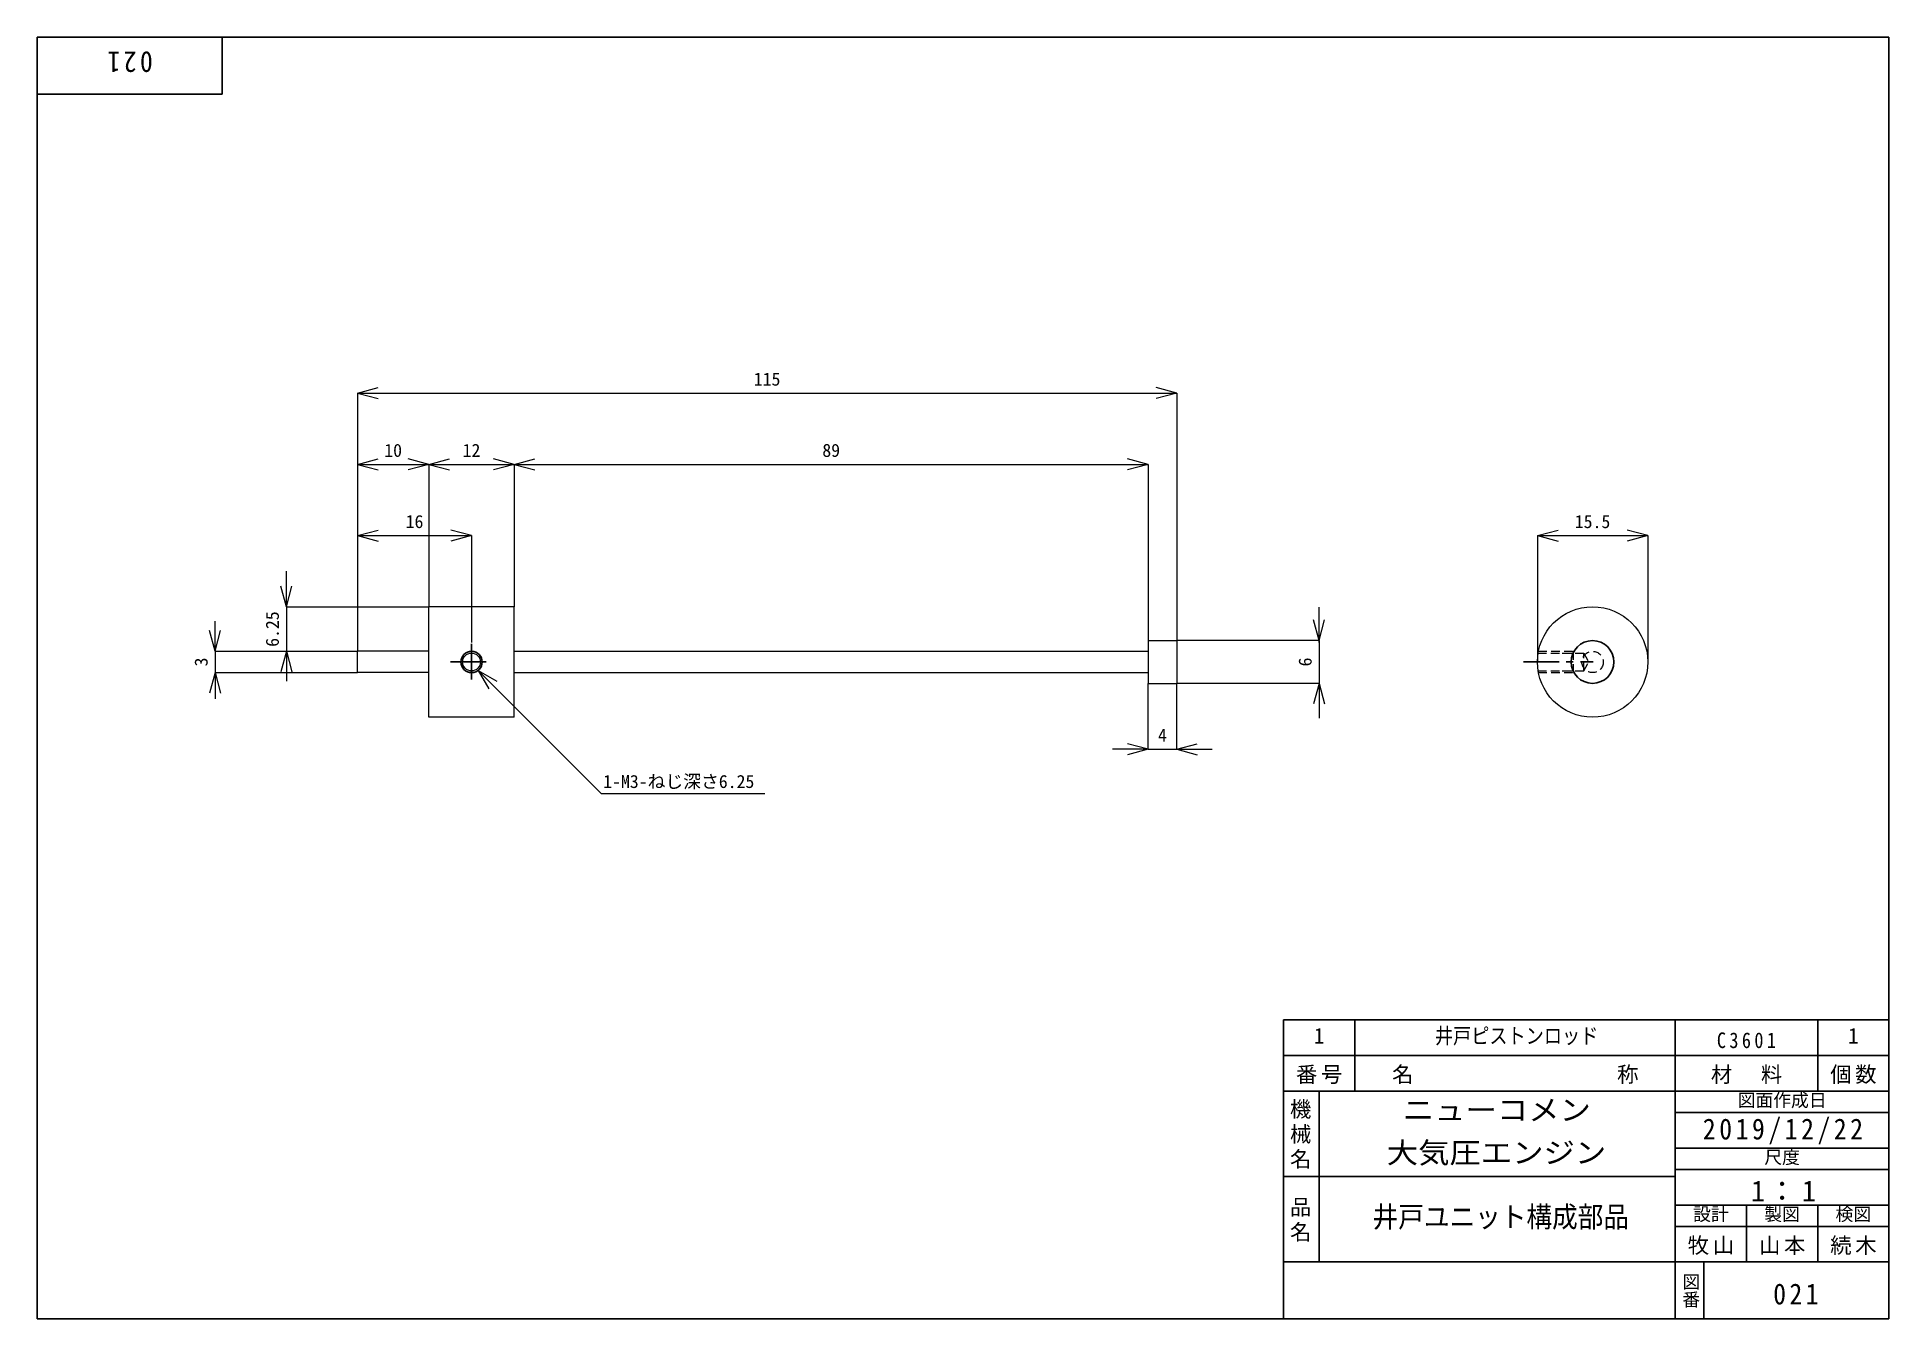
# Model space of a CAD drawing. Units: millimetres on the paper. Extents: x -130 to 130, y -94 to 86.
import ezdxf
from ezdxf.enums import TextEntityAlignment as Align

# ---------------------------------------------------------------- set-up
doc = ezdxf.new("R2010")
doc.units = ezdxf.units.MM
doc.linetypes.add('CHAIN1', pattern=[8, 5, -1, 1, -1])
doc.linetypes.add('DASHED1', pattern=[1.8, 1.2, -0.6])
doc.layers.add('0-7_表題欄内文字', color=7, linetype='Continuous')
for name, color, linetype, lineweight in [('0-F_輪郭線・表題欄', 7, 'Continuous', 25), ('1-1_実線', 7, 'Continuous', 18), ('1-2_中央線', 7, 'CHAIN1', 25), ('1-3_隠れ線', 4, 'DASHED1', 9), ('1-9_寸法線', 4, 'Continuous', 9)]:
    doc.layers.add(name, color=color, linetype=linetype, lineweight=lineweight)
doc.styles.add('@ＭＳ ゴシック', font='')
doc.styles.add('ＭＳ ゴシック', font='')
doc.styles.get('@ＭＳ ゴシック').set_extended_font_data('@MS Gothic')
doc.styles.get('ＭＳ ゴシック').set_extended_font_data('MS Gothic')

msp = doc.modelspace()

# ---------------------------------------------------------------- linework, layer by layer
at = {"layer": '0-F_輪郭線・表題欄'}
for p, q in [((-130, 86.5), (-130, -93.5)), ((130, 86.5), (-130, 86.5)), ((-104, 78.5), (-104, 86.5)), ((130, -93.5), (130, 86.5)), ((-104, 78.5), (-130, 78.5)), ((45, -51.5), (130, -51.5)), ((45, -93.5), (45, -51.5)), ((55, -61.5), (55, -51.5)), ((100, -93.5), (100, -51.5)), ((120, -61.5), (120, -51.5)), ((45, -56.5), (130, -56.5)), ((45, -61.5), (130, -61.5)), ((50, -85.5), (50, -61.5)), ((100, -64.5), (130, -64.5)), ((100, -69.5), (130, -69.5)), ((100, -72.5), (130, -72.5)), ((45, -73.5), (100, -73.5)), ((100, -77.5), (130, -77.5)), ((110, -85.5), (110, -77.5)), ((120, -85.5), (120, -77.5)), ((100, -80.5), (130, -80.5)), ((45, -85.5), (130, -85.5)), ((104, -93.5), (104, -85.5)), ((-130, -93.5), (130, -93.5))]:
    msp.add_line(p, q, dxfattribs=at)
at = {"layer": '1-1_実線'}
for p, q in [((-75, -9), (-75, 6.5)), ((-63, 6.5), (-75, 6.5)), ((-63, -9), (-63, 6.5)), ((-85, -2.75), (-85, 0.25)), ((-75, 0.25), (-85, 0.25)), ((-63, 0.25), (26, 0.25)), ((26, 1.75), (26, -4.25)), ((26, 1.75), (30, 1.75)), ((30, 1.75), (30, -4.25)), ((-75, -2.75), (-85, -2.75)), ((-63, -2.75), (26, -2.75)), ((26, -4.25), (30, -4.25)), ((-63, -9), (-75, -9))]:
    msp.add_line(p, q, dxfattribs=at)
msp.add_circle((88.391, -1.25), 7.75, dxfattribs=at)
at = {"layer": '1-1_実線', "lineweight": 25}
for centre, radius in [((-69, -1.25), 1.5), ((88.391, -1.25), 3)]:
    msp.add_circle(centre, radius, dxfattribs=at)
at = {"layer": '1-1_実線', "color": 4, "lineweight": 9}
msp.add_circle((-69, -1.25), 1.25, dxfattribs=at)
at = {"layer": '1-2_中央線'}
for p, q in [((-69, 1.28), (-69, -3.847)), ((-71.941, -1.25), (-66.346, -1.25)), ((78.676, -1.25), (88.468, -1.25))]:
    msp.add_line(p, q, dxfattribs=at)
at = {"layer": '1-3_隠れ線'}
for p, q in [((80.742, 0), (85.641, 0)), ((80.787, 0.25), (85.641, 0.25)), ((84.141, 0), (87.141, 0)), ((85.641, 0.25), (85.641, -2.75)), ((87.141, -2.5), (87.141, 0)), ((87.141, 0), (87.861, -1.25)), ((80.742, -2.5), (85.641, -2.5)), ((84.141, -2.5), (87.141, -2.5)), ((87.141, -2.5), (87.861, -1.25)), ((80.787, -2.75), (85.641, -2.75))]:
    msp.add_line(p, q, dxfattribs=at)
msp.add_circle((88.391, -1.25), 1.5, dxfattribs=at)
at = {"layer": '1-9_寸法線'}
for p, q in [((-85, 36.5), (-82.102, 37.276)), ((-85, 36.5), (-82.102, 35.724)), ((-85, 36.5), (30, 36.5)), ((-85, 36.5), (-85, 26.5)), ((30, 36.5), (27.102, 37.276)), ((30, 36.5), (27.102, 35.724)), ((30, 36.5), (30, 1.5)), ((-85, 26.5), (-82.102, 27.276)), ((-85, 26.5), (-82.102, 25.724)), ((-85, 26.5), (-75, 26.5)), ((-85, 26.5), (-85, 0.25)), ((-75, 26.5), (-77.898, 27.276)), ((-75, 26.5), (-77.898, 25.724)), ((-75, 26.5), (-72.102, 27.276)), ((-75, 26.5), (-72.102, 25.724)), ((-75, 26.5), (-63, 26.5)), ((-75, 26.5), (-75, 6.5)), ((-63, 26.5), (-65.898, 27.276)), ((-63, 26.5), (-65.898, 25.724)), ((-63, 26.5), (-60.102, 27.276)), ((-63, 26.5), (-60.102, 25.724)), ((-63, 26.5), (26, 26.5)), ((-63, 26.5), (-63, 6.5)), ((26, 26.5), (23.102, 27.276)), ((26, 26.5), (23.102, 25.724)), ((26, 26.5), (26, 1.5)), ((-85, 16.5), (-82.102, 17.276)), ((-85, 16.5), (-82.102, 15.724)), ((-85, 16.5), (-85, 11.5)), ((-85, 16.5), (-69, 16.5)), ((-69, 16.5), (-71.898, 17.276)), ((-69, 16.5), (-71.898, 15.724)), ((-69, 16.5), (-69, 1.5)), ((80.641, 16.5), (83.538, 17.276)), ((80.641, 16.5), (83.538, 15.724)), ((80.641, 16.5), (96.141, 16.5)), ((80.641, 16.5), (80.641, -1.25)), ((96.141, 16.5), (93.243, 17.276)), ((96.141, 16.5), (93.243, 15.724)), ((96.141, 16.5), (96.141, -1.25)), ((-95, 6.5), (-95, 11.5)), ((-95, 6.5), (-95.776, 9.398)), ((-95, 6.5), (-94.224, 9.398)), ((-95, 6.5), (-95, 0.25)), ((-95, 6.5), (-75, 6.5)), ((50, 1.5), (50, 6.431)), ((-105, 0.25), (-105.776, 3.148)), ((-105, 0.25), (-105, 4.482)), ((-105, 0.25), (-104.224, 3.148)), ((50, 1.75), (49.224, 4.648)), ((50, 1.75), (50.776, 4.648)), ((-105, 0.25), (-105, -2.75)), ((-105, 0.25), (-85, 0.25)), ((-95, 0.25), (-95.776, -2.648)), ((-95, 0.25), (-94.224, -2.648)), ((-95, 0.25), (-95, -3.938)), ((-95, 0.25), (-85, 0.25)), ((40, 1.75), (30, 1.75)), ((50, 1.75), (40, 1.75)), ((50, 1.75), (50, -4.25)), ((-68.052, -2.44), (-50.792, -19.699)), ((-68.052, -2.44), (-65.454, -3.94)), ((-68.052, -2.44), (-66.552, -5.038)), ((-105, -2.75), (-105.776, -5.648)), ((-105, -2.75), (-104.224, -5.648)), ((-105, -2.75), (-105, -6.417)), ((-105, -2.75), (-85, -2.75)), ((26, -13.5), (26, -4.25)), ((50, -4.25), (30, -4.25)), ((30, -13.5), (30, -4.25)), ((50, -4.25), (49.224, -7.148)), ((50, -4.25), (50.776, -7.148)), ((50, -4.25), (50, -9.145)), ((26, -13.5), (23.102, -12.724)), ((30, -13.5), (32.898, -12.724)), ((26, -13.5), (21, -13.5)), ((26, -13.5), (23.102, -14.276)), ((26, -13.5), (30, -13.5)), ((30, -13.5), (35, -13.5)), ((30, -13.5), (32.898, -14.276)), ((-50.792, -19.699), (-27.817, -19.699))]:
    msp.add_line(p, q, dxfattribs=at)

# ---------------------------------------------------------------- texts
at = {"layer": '0-7_表題欄内文字', "style": 'ＭＳ ゴシック'}
for p in [(49.25, -55.5), (124.25, -55.5)]:
    msp.add_text('1', height=2.199, dxfattribs=at).set_placement(p, align=Align.BOTTOM_LEFT)
for s, height, width, p in [('井戸ピストンロッド', 2.199, 0.85, (66.25, -55.5)), ('ニューコメン', 2.933, 1.1, (61.75, -66.5)), ('大気圧エンジン', 2.933, 1.1, (59.5, -72.5)), ('井戸ユニット構成部品', 2.933, 0.9, (57.5, -81.5))]:
    msp.add_text(s, height=height, dxfattribs=dict(at, width=width)).set_placement(p, align=Align.BOTTOM_LEFT)
at = {"layer": '0-7_表題欄内文字', "color": 4, "style": 'ＭＳ ゴシック'}
for s, p in [('図面作成日', (108.75, -64.25)), ('尺度', (112.5, -72.25)), ('設計', (102.5, -80.25)), ('製図', (112.5, -80.25)), ('検図', (122.5, -80.25))]:
    msp.add_text(s, height=1.833, dxfattribs=at).set_placement(p, align=Align.BOTTOM_LEFT)
at = {"layer": '0-7_表題欄内文字', "color": 4, "style": '@ＭＳ ゴシック'}
msp.add_text('図番', height=1.833, rotation=270, dxfattribs=at).set_placement((100.75, -87), align=Align.BOTTOM_LEFT)
at = {"layer": '0-7_表題欄内文字', "attachment_point": 7}
for s, insert, char_height, rotation, style in [('\\T1.27;\\W0.9;021', (-113.75, 84.5), 2.933, 180, 'ＭＳ ゴシック'), ('\\T1.17;機械名', (46, -62.5), 2.199, 270, '@ＭＳ ゴシック'), ('\\T1.17;品名', (46, -76.25), 2.199, 270, '@ＭＳ ゴシック')]:
    msp.add_mtext(s, dxfattribs=dict(at, insert=insert, char_height=char_height, rotation=rotation, style=style))
at = {"layer": '0-7_表題欄内文字', "attachment_point": 7, "style": 'ＭＳ ゴシック'}
for s, insert, char_height in [('\\T1.38;\\W0.85;C3601', (105.841, -55.5), 2.199), ('\\T1.17;番号', (46.75, -60.5), 2.199), ('\\T1.17;名\u3000\u3000\u3000\u3000\u3000\u3000\u3000\u3000称', (60.25, -60.5), 2.199), ('\\T1.17;材\u3000料', (105, -60.5), 2.199), ('\\T1.17;個数', (121.75, -60.5), 2.199), ('\\T1.28;\\W0.9;2019/12/22', (103.875, -69), 2.933), ('\\T1.19;1：1', (110.625, -77), 2.933), ('\\T1.17;牧山', (101.75, -84.5), 2.199), ('\\T1.17;山本', (111.75, -84.5), 2.199), ('\\T1.17;続木', (121.75, -84.5), 2.199), ('\\T1.27;\\W0.9;021', (113.75, -91.5), 2.933)]:
    msp.add_mtext(s, dxfattribs=dict(at, insert=insert, char_height=char_height))
at = {"layer": '1-9_寸法線', "style": 'ＭＳ ゴシック'}
for s, p in [('115', (-29.375, 37)), ('10', (-81.25, 27)), ('12', (-70.25, 27)), ('89', (-19.75, 27)), ('16', (-78.25, 17)), ('15.5', (85.891, 17)), ('4', (27.375, -13)), ('1-M3-ねじ深さ6.25', (-50.518, -19.494))]:
    msp.add_text(s, height=1.833, dxfattribs=at).set_placement(p, align=Align.BOTTOM_LEFT)
for s, p in [('6.25', (-95.5, 0.875)), ('3', (-105.5, -1.875)), ('6', (49.5, -1.875))]:
    msp.add_text(s, height=1.833, rotation=90, dxfattribs=at).set_placement(p, align=Align.BOTTOM_LEFT)

doc.saveas('drawing.dxf')
